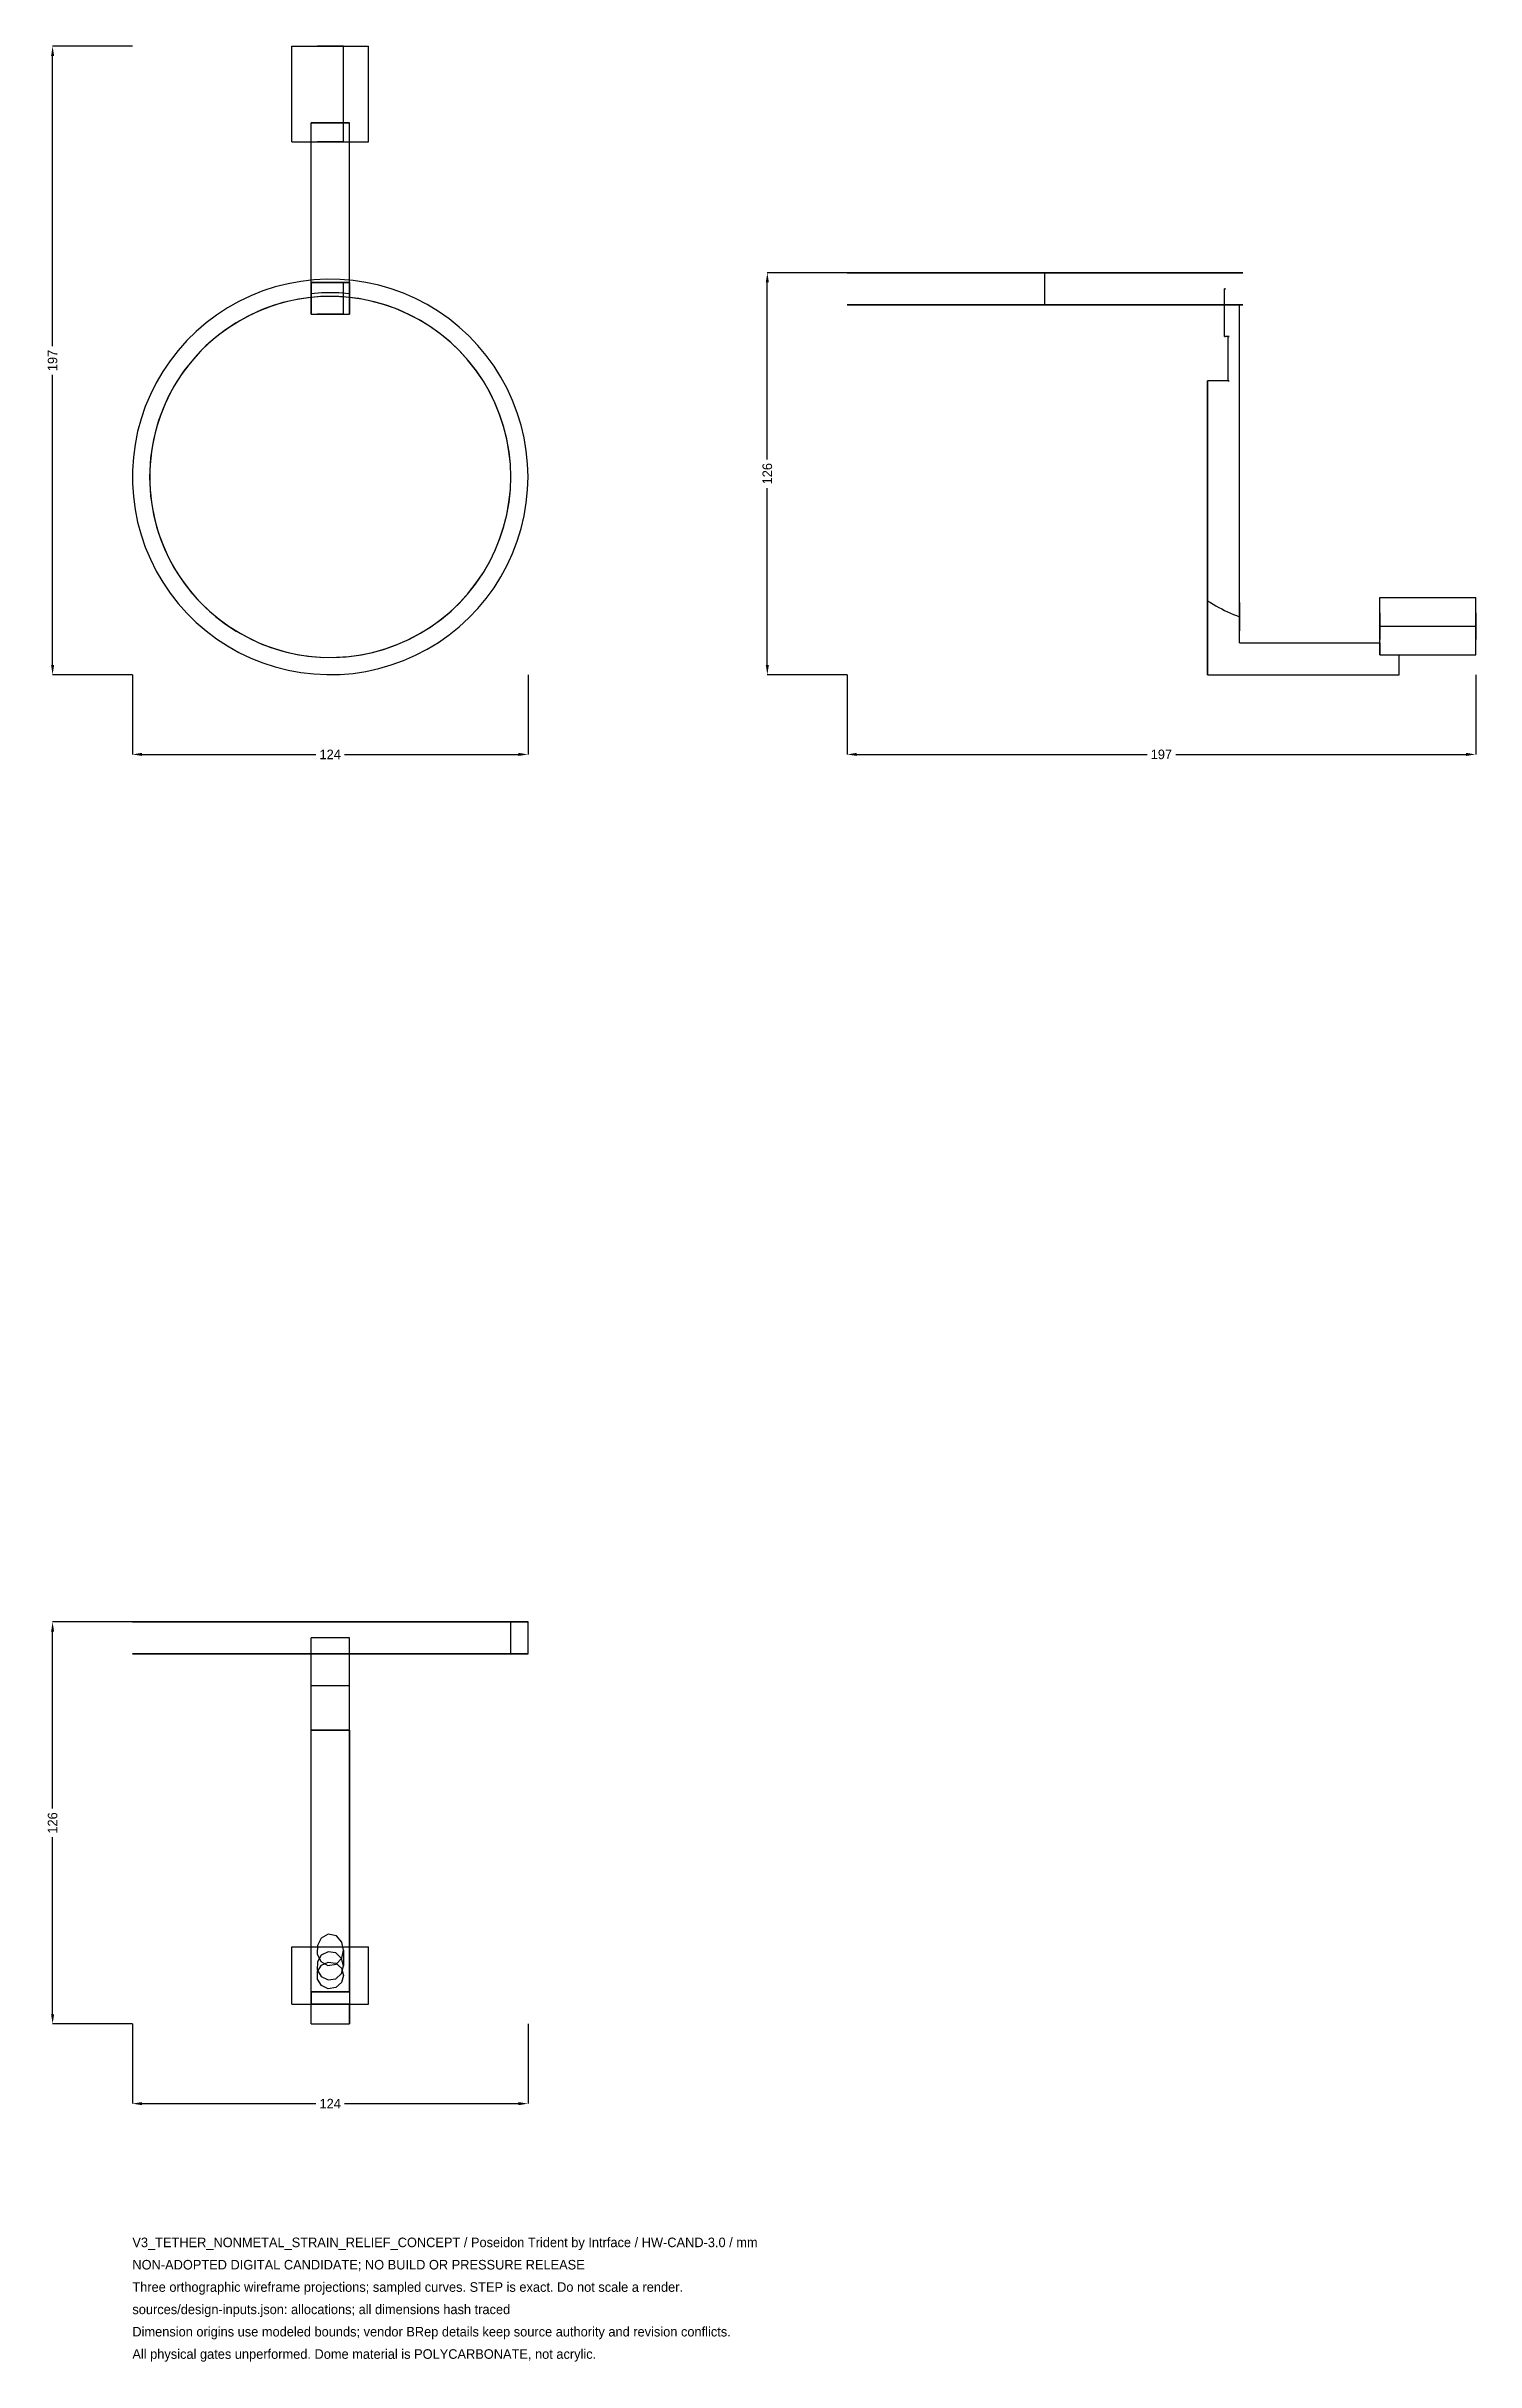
# Model space of a CAD drawing. Header units: millimetres. Extents: x -27 to 421, y -529 to 197.
import ezdxf

# ---------------------------------------------------------------- set-up
doc = ezdxf.new("R2010")
doc.units = ezdxf.units.MM
for name, color, linetype in [('DIMENSIONS', 7, 'Continuous'), ('NOTES', 7, 'Continuous'), ('XY_AFT', 7, 'Continuous'), ('XZ_SIDE', 7, 'Continuous'), ('YZ_SIDE', 7, 'Continuous')]:
    doc.layers.add(name, color=color, linetype=linetype)
doc.dimstyles.get("Standard").update_dxf_attribs({"dimtxt": 2.5, "dimasz": 2.5, "dimexe": 1.25, "dimexo": 0.625, "dimtad": 1, "dimcen": 2.5, "dimazin": 3, "dimtfac": 1, "dimtmove": 0, "dimatfit": 3})

# ---------------------------------------------------------------- blocks, each defined once
blk = doc.blocks.new('_CLOSEDFILLED')
at = {"color": 0, "linetype": 'BYBLOCK'}
blk.add_solid([(-1, 0.16), (0, 0), (-1, -0.16)], dxfattribs=at)
blk = doc.blocks.new('*D1')
for p, q in [((0, 0), (0, -25)), ((124, 0), (124, -25)), ((3, -25), (57.5, -25)), ((66.5, -25), (121, -25))]:
    blk.add_line(p, q)
at = {"layer": 'Defpoints'}
for p in [(0, 0), (124, 0), (0, -25)]:
    blk.add_point(p, dxfattribs=at)
at = {"layer": 'DIMENSIONS', "xscale": 3, "yscale": 3, "rotation": 180}
blk.add_blockref('_CLOSEDFILLED', (0, -25), dxfattribs=at)
at = {"layer": 'DIMENSIONS', "xscale": 3, "yscale": 3}
blk.add_blockref('_CLOSEDFILLED', (124, -25), dxfattribs=at)
at = {"layer": 'DIMENSIONS', "insert": (62, -25), "char_height": 3, "attachment_point": 5}
blk.add_mtext('124', dxfattribs=at)
blk = doc.blocks.new('*D2')
for p, q in [((0, 197), (-25, 197)), ((-25, 103), (-25, 194)), ((-25, 3), (-25, 94)), ((0, 0), (-25, 0))]:
    blk.add_line(p, q)
at = {"layer": 'Defpoints'}
for p in [(0, 197), (-25, 0), (0, 0)]:
    blk.add_point(p, dxfattribs=at)
at = {"layer": 'DIMENSIONS', "xscale": 3, "yscale": 3}
for p, rotation in [((-25, 197), 90), ((-25, 0), 270)]:
    blk.add_blockref('_CLOSEDFILLED', p, dxfattribs=dict(at, rotation=rotation))
at = {"layer": 'DIMENSIONS', "insert": (-25, 98.5), "char_height": 3, "attachment_point": 5, "rotation": 90}
blk.add_mtext('197', dxfattribs=at)
blk = doc.blocks.new('*D3')
for p, q in [((0, -423), (0, -448)), ((124, -423), (124, -448)), ((3, -448), (57.5, -448)), ((66.5, -448), (121, -448))]:
    blk.add_line(p, q)
at = {"layer": 'Defpoints'}
for p in [(0, -423), (124, -423), (0, -448)]:
    blk.add_point(p, dxfattribs=at)
at = {"layer": 'DIMENSIONS', "xscale": 3, "yscale": 3, "rotation": 180}
blk.add_blockref('_CLOSEDFILLED', (0, -448), dxfattribs=at)
at = {"layer": 'DIMENSIONS', "xscale": 3, "yscale": 3}
blk.add_blockref('_CLOSEDFILLED', (124, -448), dxfattribs=at)
at = {"layer": 'DIMENSIONS', "insert": (62, -448), "char_height": 3, "attachment_point": 5}
blk.add_mtext('124', dxfattribs=at)
blk = doc.blocks.new('*D4')
for p, q in [((0, -297), (-25, -297)), ((-25, -355.5), (-25, -300)), ((-25, -420), (-25, -364.5)), ((0, -423), (-25, -423))]:
    blk.add_line(p, q)
at = {"layer": 'Defpoints'}
for p in [(0, -297), (-25, -423), (0, -423)]:
    blk.add_point(p, dxfattribs=at)
at = {"layer": 'DIMENSIONS', "xscale": 3, "yscale": 3}
for p, rotation in [((-25, -297), 90), ((-25, -423), 270)]:
    blk.add_blockref('_CLOSEDFILLED', p, dxfattribs=dict(at, rotation=rotation))
at = {"layer": 'DIMENSIONS', "insert": (-25, -360), "char_height": 3, "attachment_point": 5, "rotation": 90}
blk.add_mtext('126', dxfattribs=at)
blk = doc.blocks.new('*D5')
for p, q in [((224, 0), (224, -25)), ((421, 0), (421, -25)), ((227, -25), (318, -25)), ((327, -25), (418, -25))]:
    blk.add_line(p, q)
at = {"layer": 'Defpoints'}
for p in [(224, 0), (421, 0), (224, -25)]:
    blk.add_point(p, dxfattribs=at)
at = {"layer": 'DIMENSIONS', "xscale": 3, "yscale": 3, "rotation": 180}
blk.add_blockref('_CLOSEDFILLED', (224, -25), dxfattribs=at)
at = {"layer": 'DIMENSIONS', "xscale": 3, "yscale": 3}
blk.add_blockref('_CLOSEDFILLED', (421, -25), dxfattribs=at)
at = {"layer": 'DIMENSIONS', "insert": (322.5, -25), "char_height": 3, "attachment_point": 5}
blk.add_mtext('197', dxfattribs=at)
blk = doc.blocks.new('*D6')
for p, q in [((224, 126), (199, 126)), ((199, 67.5), (199, 123)), ((199, 3), (199, 58.5)), ((224, 0), (199, 0))]:
    blk.add_line(p, q)
at = {"layer": 'Defpoints'}
for p in [(224, 126), (199, 0), (224, 0)]:
    blk.add_point(p, dxfattribs=at)
at = {"layer": 'DIMENSIONS', "xscale": 3, "yscale": 3}
for p, rotation in [((199, 126), 90), ((199, 0), 270)]:
    blk.add_blockref('_CLOSEDFILLED', p, dxfattribs=dict(at, rotation=rotation))
at = {"layer": 'DIMENSIONS', "insert": (199, 63), "char_height": 3, "attachment_point": 5, "rotation": 90}
blk.add_mtext('126', dxfattribs=at)

msp = doc.modelspace()

# ---------------------------------------------------------------- linework, layer by layer
at = {"layer": 'XY_AFT'}
for points in [[(50, 167), (50, 197)], [(50, 167), (50, 197)], [(50, 197), (74, 197)], [(50, 197), (74, 197)], [(66.2, 197), (65.5333, 197), (63.7447, 197), (61.4023, 197), (59.2496, 197), (57.9701, 197), (57.9701, 197), (59.2496, 197), (61.4023, 197), (63.7447, 197), (65.5333, 197), (66.2, 197)], [(66.2, 167), (66.2, 197)], [(74, 167), (74, 197)], [(74, 167), (74, 197)], [(50, 167), (56, 167)], [(50, 167), (74, 167)], [(68, 173), (56, 173)], [(56, 167), (56, 173)], [(56, 113), (56, 173)], [(56, 173), (68, 173)], [(56, 167), (68, 167)], [(56, 123), (56, 167)], [(66.2, 167), (65.5333, 167), (63.7447, 167), (61.4023, 167), (59.2496, 167), (57.9701, 167), (57.9701, 167), (59.2496, 167), (61.4023, 167), (63.7447, 167), (65.5333, 167), (66.2, 167)], [(68, 167), (68, 173)], [(68, 113), (68, 173)], [(68, 167), (74, 167)], [(68, 123), (68, 167)], [(124, 62), (123.8644, 66.0976), (123.4584, 70.1773), (122.7836, 74.2213), (121.843, 78.2118), (120.6407, 82.1314), (119.182, 85.9629), (117.4732, 89.6897), (115.5219, 93.2955), (113.3365, 96.7643), (110.9267, 100.0812), (108.3029, 103.2315), (105.4767, 106.2016), (102.4603, 108.9783), (99.267, 111.5497), (95.9108, 113.9043), (92.4063, 116.032), (88.7688, 117.9235), (85.0142, 119.5704), (81.1591, 120.9655), (77.2201, 122.1028), (73.2146, 122.9773), (69.16, 123.5852), (65.0742, 123.9237), (60.9749, 123.9915), (56.8801, 123.7882), (52.8077, 123.3148), (48.7754, 122.5732), (44.801, 121.5667), (40.9018, 120.2998), (37.0949, 118.7779), (33.3968, 117.0078), (29.8239, 114.9971), (26.3916, 112.7547), (23.1151, 110.2904), (20.0085, 107.6149), (17.0856, 104.7399), (14.3591, 101.678), (11.8409, 98.4427), (9.5421, 95.048), (7.4726, 91.5087), (5.6416, 87.8405), (4.057, 84.0592), (2.7258, 80.1815), (1.6538, 76.2243), (0.8456, 72.2049), (0.3049, 68.1408), (0.0339, 64.0499), (0.0339, 59.9501), (0.3049, 55.8592), (0.8456, 51.7951), (1.6538, 47.7757), (2.7258, 43.8185), (4.057, 39.9408), (5.6416, 36.1595), (7.4726, 32.4913), (9.5421, 28.952), (11.8409, 25.5573), (14.3591, 22.322), (17.0856, 19.2601), (20.0085, 16.3851), (23.1151, 13.7096), (26.3916, 11.2453), (29.8239, 9.0029), (33.3968, 6.9922), (37.0949, 5.2221), (40.9018, 3.7002), (44.801, 2.4333), (48.7754, 1.4268), (52.8077, 0.6852), (56.8801, 0.2118), (60.9749, 0.0085), (65.0742, 0.0763), (69.16, 0.4148), (73.2146, 1.0227), (77.2201, 1.8972), (81.1591, 3.0345), (85.0142, 4.4296), (88.7688, 6.0765), (92.4063, 7.968), (95.9108, 10.0957), (99.267, 12.4503), (102.4603, 15.0217), (105.4767, 17.7984), (108.3029, 20.7685), (110.9267, 23.9188), (113.3365, 27.2357), (115.5219, 30.7045), (117.4732, 34.3103), (119.182, 38.0371), (120.6407, 41.8686), (121.843, 45.7882), (122.7836, 49.7787), (123.4584, 53.8227), (123.8644, 57.9024), (124, 62)], [(124, 62), (123.8644, 66.0976), (123.4584, 70.1773), (122.7836, 74.2213), (121.843, 78.2118), (120.6407, 82.1314), (119.182, 85.9629), (117.4732, 89.6897), (115.5219, 93.2955), (113.3365, 96.7643), (110.9267, 100.0812), (108.3029, 103.2315), (105.4767, 106.2016), (102.4603, 108.9783), (99.267, 111.5497), (95.9108, 113.9043), (92.4063, 116.032), (88.7688, 117.9235), (85.0142, 119.5704), (81.1591, 120.9655), (77.2201, 122.1028), (73.2146, 122.9773), (69.16, 123.5852), (65.0742, 123.9237), (60.9749, 123.9915), (56.8801, 123.7882), (52.8077, 123.3148), (48.7754, 122.5732), (44.801, 121.5667), (40.9018, 120.2998), (37.0949, 118.7779), (33.3968, 117.0078), (29.8239, 114.9971), (26.3916, 112.7547), (23.1151, 110.2904), (20.0085, 107.6149), (17.0856, 104.7399), (14.3591, 101.678), (11.8409, 98.4427), (9.5421, 95.048), (7.4726, 91.5087), (5.6416, 87.8405), (4.057, 84.0592), (2.7258, 80.1815), (1.6538, 76.2243), (0.8456, 72.2049), (0.3049, 68.1408), (0.0339, 64.0499), (0.0339, 59.9501), (0.3049, 55.8592), (0.8456, 51.7951), (1.6538, 47.7757), (2.7258, 43.8185), (4.057, 39.9408), (5.6416, 36.1595), (7.4726, 32.4913), (9.5421, 28.952), (11.8409, 25.5573), (14.3591, 22.322), (17.0856, 19.2601), (20.0085, 16.3851), (23.1151, 13.7096), (26.3916, 11.2453), (29.8239, 9.0029), (33.3968, 6.9922), (37.0949, 5.2221), (40.9018, 3.7002), (44.801, 2.4333), (48.7754, 1.4268), (52.8077, 0.6852), (56.8801, 0.2118), (60.9749, 0.0085), (65.0742, 0.0763), (69.16, 0.4148), (73.2146, 1.0227), (77.2201, 1.8972), (81.1591, 3.0345), (85.0142, 4.4296), (88.7688, 6.0765), (92.4063, 7.968), (95.9108, 10.0957), (99.267, 12.4503), (102.4603, 15.0217), (105.4767, 17.7984), (108.3029, 20.7685), (110.9267, 23.9188), (113.3365, 27.2357), (115.5219, 30.7045), (117.4732, 34.3103), (119.182, 38.0371), (120.6407, 41.8686), (121.843, 45.7882), (122.7836, 49.7787), (123.4584, 53.8227), (123.8644, 57.9024), (124, 62)], [(56, 118.2811), (52.0899, 117.7257), (48.2281, 116.8989), (44.4333, 115.8049), (40.724, 114.4489), (37.1183, 112.8376), (33.6338, 110.9787), (30.2873, 108.8814), (27.0953, 106.5558), (24.0732, 104.0133), (21.2358, 101.2663), (18.5968, 98.328), (16.1692, 95.2129), (13.9647, 91.9361), (11.9941, 88.5135), (10.2669, 84.9619), (8.7916, 81.2984), (7.5754, 77.541), (6.6242, 73.7079), (5.9425, 69.8178), (5.5338, 65.8897), (5.4, 61.9426), (5.5418, 57.9958), (5.9585, 54.0685), (6.648, 50.1798), (7.607, 46.3487), (8.8309, 42.5937), (10.3136, 38.9333), (12.0479, 35.3851), (14.0255, 31.9666), (16.2366, 28.6942), (18.6706, 25.584), (21.3155, 22.6512), (24.1585, 19.9099), (27.1857, 17.3735), (30.3825, 15.0544), (33.7331, 12.9638), (37.2214, 11.1121), (40.8304, 9.508), (44.5424, 8.1596), (48.3394, 7.0733), (52.2029, 6.2544), (56.1141, 5.7069), (60.054, 5.4335), (64.0033, 5.4355), (67.9429, 5.7129), (71.8536, 6.2643), (75.7163, 7.0871), (79.5122, 8.1773), (83.2228, 9.5295), (86.8301, 11.1372), (90.3166, 12.9925), (93.6651, 15.0865), (96.8595, 17.4088), (99.8842, 19.9482), (102.7244, 22.6924), (105.3663, 25.628), (107.7971, 28.7406), (110.0049, 32.0152), (111.979, 35.4358), (113.7098, 38.9857), (115.1888, 42.6477), (116.4088, 46.4038), (117.3639, 50.2359), (118.0495, 54.1253), (118.4622, 58.0531), (118.6, 62)], [(118.6, 62), (118.459, 65.9925), (118.0367, 69.9651), (117.3353, 73.8981), (116.3582, 77.7717), (115.1103, 81.5668), (113.5978, 85.2644), (111.8282, 88.8461), (109.8104, 92.2941), (107.5544, 95.5911), (105.0714, 98.7208), (102.3739, 101.6675), (99.4752, 104.4166), (96.3898, 106.9544), (93.1331, 109.2683), (89.7213, 111.3466), (86.1714, 113.1791), (82.5011, 114.7567), (78.7286, 116.0714), (74.8728, 117.1167), (70.9528, 117.8874), (66.9883, 118.3798), (62.9989, 118.5912), (59.0045, 118.5207), (55.0251, 118.1686), (51.0804, 117.5367), (47.1901, 116.6281), (43.3736, 115.4473), (39.6498, 114.0003), (36.0375, 112.2942), (32.5544, 110.3376), (29.2181, 108.1401), (26.0451, 105.7128), (23.0512, 103.0676), (20.2514, 100.2179), (17.6595, 97.1778), (15.2885, 93.9625), (13.1503, 90.5879), (11.2554, 87.0709), (9.6134, 83.4289), (8.2323, 79.6803), (7.1191, 75.8435), (6.2793, 71.9378), (5.7171, 67.9825), (5.4353, 63.9975), (5.4353, 60.0025), (5.7171, 56.0175), (6.2793, 52.0622), (7.1191, 48.1565), (8.2323, 44.3197), (9.6134, 40.5711), (11.2554, 36.9291), (13.1503, 33.4121), (15.2885, 30.0375), (17.6595, 26.8222), (20.2514, 23.7821), (23.0512, 20.9324), (26.0451, 18.2872), (29.2181, 15.8599), (32.5544, 13.6624), (36.0375, 11.7058), (39.6498, 9.9997), (43.3736, 8.5527), (47.1901, 7.3719), (51.0804, 6.4633), (55.0251, 5.8314), (59.0045, 5.4793), (62.9989, 5.4088), (66.9883, 5.6202), (70.9528, 6.1126), (74.8728, 6.8833), (78.7286, 7.9286), (82.5011, 9.2433), (86.1714, 10.8209), (89.7213, 12.6534), (93.1331, 14.7317), (96.3898, 17.0456), (99.4752, 19.5834), (102.3739, 22.3325), (105.0714, 25.2792), (107.5544, 28.4089), (109.8104, 31.7059), (111.8282, 35.1539), (113.5978, 38.7356), (115.1103, 42.4332), (116.3582, 46.2283), (117.3353, 50.1019), (118.0367, 54.0349), (118.459, 58.0075), (118.6, 62)], [(56, 123), (56, 118.2811)], [(68, 123), (56, 123)], [(56, 123), (68, 123)], [(68, 119.4375), (66.912, 119.5407), (65.8223, 119.6234), (64.7312, 119.6854), (63.6391, 119.7267), (62.5464, 119.7474), (61.4536, 119.7474), (60.3609, 119.7267), (59.2688, 119.6854), (58.1777, 119.6234), (57.088, 119.5407), (56, 119.4375)], [(68, 119.4375), (66.912, 119.5407), (65.8223, 119.6234), (64.7312, 119.6854), (63.6391, 119.7267), (62.5464, 119.7474), (61.4536, 119.7474), (60.3609, 119.7267), (59.2688, 119.6854), (58.1777, 119.6234), (57.088, 119.5407), (56, 119.4375)], [(56, 119.4375), (56, 113)], [(56, 119.4375), (56, 118.2811)], [(68, 118.2811), (66.9121, 118.3864), (65.8225, 118.4708), (64.7313, 118.5341), (63.6392, 118.5763), (62.5465, 118.5974), (61.4535, 118.5974), (60.3608, 118.5763), (59.2687, 118.5341), (58.1775, 118.4708), (57.0879, 118.3864), (56, 118.2811)], [(68, 118.2811), (66.9121, 118.3864), (65.8225, 118.4708), (64.7313, 118.5341), (63.6392, 118.5763), (62.5465, 118.5974), (61.4535, 118.5974), (60.3608, 118.5763), (59.2687, 118.5341), (58.1775, 118.4708), (57.0879, 118.3864), (56, 118.2811)], [(66.2, 123), (65.5672, 123), (63.8041, 123), (61.4002, 123), (59.2174, 123), (57.9692, 123), (57.9526, 123), (59.1855, 123), (61.3668, 123), (63.7763, 123), (65.5607, 123), (66.2, 123)], [(66.2, 113), (66.2, 113.8606), (66.2, 114.7321), (66.2, 115.614), (66.2, 116.5059), (66.2, 117.4075), (66.2, 118.3185), (66.2, 119.2384), (66.2, 120.1669), (66.2, 121.1036), (66.2, 122.0481), (66.2, 123)], [(68, 123), (68, 118.2811)], [(68, 119.4375), (68, 113)], [(68, 119.4375), (68, 118.2811)], [(118.6, 62), (118.4624, 65.9442), (118.0503, 69.8693), (117.3657, 73.756), (116.4118, 77.5857), (115.1935, 81.3395), (113.7164, 84.9993), (111.988, 88.5473), (110.0165, 91.9662), (107.8116, 95.2395), (105.3839, 98.3511), (102.7452, 101.2859), (99.9085, 104.0298), (96.8875, 106.5693), (93.6968, 108.8921), (90.352, 110.987), (86.8694, 112.8436), (83.2659, 114.453), (79.559, 115.8075), (75.7666, 116.9003), (71.9074, 117.7261), (68, 118.2811)], [(56, 113), (68, 113)], [(56, 113), (68, 113)], [(66.2, 113), (65.624, 113), (63.9245, 113), (61.4072, 113), (59.1717, 113), (57.9735, 113), (57.9208, 113), (59.0606, 113), (61.2844, 113), (63.8282, 113), (65.605, 113), (66.2, 113)]]:
    msp.add_lwpolyline(points, dxfattribs=at)
at = {"layer": 'XZ_SIDE'}
for points in [[(124, -297), (123.8644, -297), (123.4584, -297), (122.7836, -297), (121.843, -297), (120.6407, -297), (119.182, -297), (117.4732, -297), (115.5219, -297), (113.3365, -297), (110.9267, -297), (108.3029, -297), (105.4767, -297), (102.4603, -297), (99.267, -297), (95.9108, -297), (92.4063, -297), (88.7688, -297), (85.0142, -297), (81.1591, -297), (77.2201, -297), (73.2146, -297), (69.16, -297), (65.0742, -297), (60.9749, -297), (56.8801, -297), (52.8077, -297), (48.7754, -297), (44.801, -297), (40.9018, -297), (37.0949, -297), (33.3968, -297), (29.8239, -297), (26.3916, -297), (23.1151, -297), (20.0085, -297), (17.0856, -297), (14.3591, -297), (11.8409, -297), (9.5421, -297), (7.4726, -297), (5.6416, -297), (4.057, -297), (2.7258, -297), (1.6538, -297), (0.8456, -297), (0.3049, -297), (0.0339, -297), (0.0339, -297), (0.3049, -297), (0.8456, -297), (1.6538, -297), (2.7258, -297), (4.057, -297), (5.6416, -297), (7.4726, -297), (9.5421, -297), (11.8409, -297), (14.3591, -297), (17.0856, -297), (20.0085, -297), (23.1151, -297), (26.3916, -297), (29.8239, -297), (33.3968, -297), (37.0949, -297), (40.9018, -297), (44.801, -297), (48.7754, -297), (52.8077, -297), (56.8801, -297), (60.9749, -297), (65.0742, -297), (69.16, -297), (73.2146, -297), (77.2201, -297), (81.1591, -297), (85.0142, -297), (88.7688, -297), (92.4063, -297), (95.9108, -297), (99.267, -297), (102.4603, -297), (105.4767, -297), (108.3029, -297), (110.9267, -297), (113.3365, -297), (115.5219, -297), (117.4732, -297), (119.182, -297), (120.6407, -297), (121.843, -297), (122.7836, -297), (123.4584, -297), (123.8644, -297), (124, -297)], [(118.6, -297), (118.459, -297), (118.0367, -297), (117.3353, -297), (116.3582, -297), (115.1103, -297), (113.5978, -297), (111.8282, -297), (109.8104, -297), (107.5544, -297), (105.0714, -297), (102.3739, -297), (99.4752, -297), (96.3898, -297), (93.1331, -297), (89.7213, -297), (86.1714, -297), (82.5011, -297), (78.7286, -297), (74.8728, -297), (70.9528, -297), (66.9883, -297), (62.9989, -297), (59.0045, -297), (55.0251, -297), (51.0804, -297), (47.1901, -297), (43.3736, -297), (39.6498, -297), (36.0375, -297), (32.5544, -297), (29.2181, -297), (26.0451, -297), (23.0512, -297), (20.2514, -297), (17.6595, -297), (15.2885, -297), (13.1503, -297), (11.2554, -297), (9.6134, -297), (8.2323, -297), (7.1191, -297), (6.2793, -297), (5.7171, -297), (5.4353, -297), (5.4353, -297), (5.7171, -297), (6.2793, -297), (7.1191, -297), (8.2323, -297), (9.6134, -297), (11.2554, -297), (13.1503, -297), (15.2885, -297), (17.6595, -297), (20.2514, -297), (23.0512, -297), (26.0451, -297), (29.2181, -297), (32.5544, -297), (36.0375, -297), (39.6498, -297), (43.3736, -297), (47.1901, -297), (51.0804, -297), (55.0251, -297), (59.0045, -297), (62.9989, -297), (66.9883, -297), (70.9528, -297), (74.8728, -297), (78.7286, -297), (82.5011, -297), (86.1714, -297), (89.7213, -297), (93.1331, -297), (96.3898, -297), (99.4752, -297), (102.3739, -297), (105.0714, -297), (107.5544, -297), (109.8104, -297), (111.8282, -297), (113.5978, -297), (115.1103, -297), (116.3582, -297), (117.3353, -297), (118.0367, -297), (118.459, -297), (118.6, -297)], [(118.6, -307), (118.6, -297)], [(124, -307), (124, -297)], [(68, -302), (66.9121, -302), (65.8225, -302), (64.7313, -302), (63.6392, -302), (62.5465, -302), (61.4535, -302), (60.3608, -302), (59.2687, -302), (58.1775, -302), (57.0879, -302), (56, -302)], [(56, -307), (56, -302)], [(68, -307), (68, -302)], [(124, -307), (123.8644, -307), (123.4584, -307), (122.7836, -307), (121.843, -307), (120.6407, -307), (119.182, -307), (117.4732, -307), (115.5219, -307), (113.3365, -307), (110.9267, -307), (108.3029, -307), (105.4767, -307), (102.4603, -307), (99.267, -307), (95.9108, -307), (92.4063, -307), (88.7688, -307), (85.0142, -307), (81.1591, -307), (77.2201, -307), (73.2146, -307), (69.16, -307), (65.0742, -307), (60.9749, -307), (56.8801, -307), (52.8077, -307), (48.7754, -307), (44.801, -307), (40.9018, -307), (37.0949, -307), (33.3968, -307), (29.8239, -307), (26.3916, -307), (23.1151, -307), (20.0085, -307), (17.0856, -307), (14.3591, -307), (11.8409, -307), (9.5421, -307), (7.4726, -307), (5.6416, -307), (4.057, -307), (2.7258, -307), (1.6538, -307), (0.8456, -307), (0.3049, -307), (0.0339, -307), (0.0339, -307), (0.3049, -307), (0.8456, -307), (1.6538, -307), (2.7258, -307), (4.057, -307), (5.6416, -307), (7.4726, -307), (9.5421, -307), (11.8409, -307), (14.3591, -307), (17.0856, -307), (20.0085, -307), (23.1151, -307), (26.3916, -307), (29.8239, -307), (33.3968, -307), (37.0949, -307), (40.9018, -307), (44.801, -307), (48.7754, -307), (52.8077, -307), (56.8801, -307), (60.9749, -307), (65.0742, -307), (69.16, -307), (73.2146, -307), (77.2201, -307), (81.1591, -307), (85.0142, -307), (88.7688, -307), (92.4063, -307), (95.9108, -307), (99.267, -307), (102.4603, -307), (105.4767, -307), (108.3029, -307), (110.9267, -307), (113.3365, -307), (115.5219, -307), (117.4732, -307), (119.182, -307), (120.6407, -307), (121.843, -307), (122.7836, -307), (123.4584, -307), (123.8644, -307), (124, -307)], [(56, -307), (52.0899, -307), (48.2281, -307), (44.4333, -307), (40.724, -307), (37.1183, -307), (33.6338, -307), (30.2873, -307), (27.0953, -307), (24.0732, -307), (21.2358, -307), (18.5968, -307), (16.1692, -307), (13.9647, -307), (11.9941, -307), (10.2669, -307), (8.7916, -307), (7.5754, -307), (6.6242, -307), (5.9425, -307), (5.5338, -307), (5.4, -307), (5.5418, -307), (5.9585, -307), (6.648, -307), (7.607, -307), (8.8309, -307), (10.3136, -307), (12.0479, -307), (14.0255, -307), (16.2366, -307), (18.6706, -307), (21.3155, -307), (24.1585, -307), (27.1857, -307), (30.3825, -307), (33.7331, -307), (37.2214, -307), (40.8304, -307), (44.5424, -307), (48.3394, -307), (52.2029, -307), (56.1141, -307), (60.054, -307), (64.0033, -307), (67.9429, -307), (71.8536, -307), (75.7163, -307), (79.5122, -307), (83.2228, -307), (86.8301, -307), (90.3166, -307), (93.6651, -307), (96.8595, -307), (99.8842, -307), (102.7244, -307), (105.3663, -307), (107.7971, -307), (110.0049, -307), (111.979, -307), (113.7098, -307), (115.1888, -307), (116.4088, -307), (117.3639, -307), (118.0495, -307), (118.4622, -307), (118.6, -307)], [(56, -317), (56, -307)], [(56, -413), (56, -307)], [(56, -307), (68, -307)], [(68, -317), (68, -307)], [(68, -413), (68, -307)], [(118.6, -307), (118.4624, -307), (118.0503, -307), (117.3657, -307), (116.4118, -307), (115.1935, -307), (113.7164, -307), (111.988, -307), (110.0165, -307), (107.8116, -307), (105.3839, -307), (102.7452, -307), (99.9085, -307), (96.8875, -307), (93.6968, -307), (90.352, -307), (86.8694, -307), (83.2659, -307), (79.559, -307), (75.7666, -307), (71.9074, -307), (68, -307)], [(56, -330.9), (56, -317)], [(68, -317), (66.912, -317), (65.8223, -317), (64.7312, -317), (63.6391, -317), (62.5464, -317), (61.4536, -317), (60.3609, -317), (59.2688, -317), (58.1777, -317), (57.088, -317), (56, -317)], [(68, -317), (66.9121, -317), (65.8225, -317), (64.7313, -317), (63.6392, -317), (62.5465, -317), (61.4535, -317), (60.3608, -317), (59.2687, -317), (58.1775, -317), (57.0879, -317), (56, -317)], [(68, -330.9), (68, -317)], [(56, -423), (56, -330.9)], [(56, -330.9), (68, -330.9)], [(68, -330.9), (66.912, -330.9), (65.8223, -330.9), (64.7312, -330.9), (63.6391, -330.9), (62.5464, -330.9), (61.4536, -330.9), (60.3609, -330.9), (59.2688, -330.9), (58.1777, -330.9), (57.088, -330.9), (56, -330.9)], [(68, -330.9), (68, -423)], [(50, -416.8), (50, -398.8)], [(50, -416.8), (50, -398.8)], [(50, -398.8), (74, -398.8)], [(50, -398.8), (74, -398.8)], [(66.2, -399.8833), (65.624, -397.3375), (63.9245, -395.3716), (61.4072, -394.8472), (59.1717, -396.1425), (57.9735, -398.4568), (57.9208, -401.0666), (59.0606, -403.407), (61.2844, -404.7253), (63.8282, -404.3126), (65.605, -402.4222), (66.2, -399.8833)], [(74, -416.8), (74, -398.8)], [(74, -416.8), (74, -398.8)], [(66.2, -404.8213), (65.5672, -402.4567), (63.8041, -400.7663), (61.4002, -400.3745), (59.2174, -401.4612), (57.9692, -403.5646), (57.9526, -406.0126), (59.1855, -408.1236), (61.3668, -409.2144), (63.7763, -408.8497), (65.5607, -407.1832), (66.2, -404.8213)], [(66.2, -407.8), (65.5333, -410.0707), (63.7447, -411.6205), (61.4023, -411.9573), (59.2496, -410.9741), (57.9701, -408.9833), (57.9701, -406.6167), (59.2496, -404.6259), (61.4023, -403.6427), (63.7447, -403.9795), (65.5333, -405.5293), (66.2, -407.8)], [(66.2, -407.8), (65.5333, -410.0707), (63.7447, -411.6205), (61.4023, -411.9573), (59.2496, -410.9741), (57.9701, -408.9833), (57.9701, -406.6167), (59.2496, -404.6259), (61.4023, -403.6427), (63.7447, -403.9795), (65.5333, -405.5293), (66.2, -407.8)], [(66.2, -399.8833), (66.2, -400.4232), (66.2, -400.9455), (66.2, -401.45), (66.2, -401.9365), (66.2, -402.4047), (66.2, -402.8546), (66.2, -403.2858), (66.2, -403.6983), (66.2, -404.0918), (66.2, -404.4661), (66.2, -404.8213)], [(56, -413), (56, -416.8)], [(56, -413), (68, -413)], [(68, -413), (56, -413)], [(68, -413), (68, -416.8)], [(50, -416.8), (56, -416.8)], [(50, -416.8), (74, -416.8)], [(68, -416.8), (56, -416.8)], [(56, -423), (56, -416.8)], [(68, -416.8), (74, -416.8)], [(68, -423), (68, -416.8)], [(56, -423), (68, -423)], [(56, -423), (68, -423)]]:
    msp.add_lwpolyline(points, dxfattribs=at)
at = {"layer": 'YZ_SIDE'}
for points in [[(286, 126), (290.0976, 126), (294.1773, 126), (298.2213, 126), (302.2118, 126), (306.1314, 126), (309.9629, 126), (313.6897, 126), (317.2955, 126), (320.7643, 126), (324.0812, 126), (327.2315, 126), (330.2016, 126), (332.9783, 126), (335.5497, 126), (337.9043, 126), (340.032, 126), (341.9235, 126), (343.5704, 126), (344.9655, 126), (346.1028, 126), (346.9773, 126), (347.5852, 126), (347.9237, 126), (347.9915, 126), (347.7882, 126), (347.3148, 126), (346.5732, 126), (345.5667, 126), (344.2998, 126), (342.7779, 126), (341.0078, 126), (338.9971, 126), (336.7547, 126), (334.2904, 126), (331.6149, 126), (328.7399, 126), (325.678, 126), (322.4427, 126), (319.048, 126), (315.5087, 126), (311.8405, 126), (308.0592, 126), (304.1815, 126), (300.2243, 126), (296.2049, 126), (292.1408, 126), (288.0499, 126), (283.9501, 126), (279.8592, 126), (275.7951, 126), (271.7757, 126), (267.8185, 126), (263.9408, 126), (260.1595, 126), (256.4913, 126), (252.952, 126), (249.5573, 126), (246.322, 126), (243.2601, 126), (240.3851, 126), (237.7096, 126), (235.2453, 126), (233.0029, 126), (230.9922, 126), (229.2221, 126), (227.7002, 126), (226.4333, 126), (225.4268, 126), (224.6852, 126), (224.2118, 126), (224.0085, 126), (224.0763, 126), (224.4148, 126), (225.0227, 126), (225.8972, 126), (227.0345, 126), (228.4296, 126), (230.0765, 126), (231.968, 126), (234.0957, 126), (236.4503, 126), (239.0217, 126), (241.7984, 126), (244.7685, 126), (247.9188, 126), (251.2357, 126), (254.7045, 126), (258.3103, 126), (262.0371, 126), (265.8686, 126), (269.7882, 126), (273.7787, 126), (277.8227, 126), (281.9024, 126), (286, 126)], [(286, 126), (289.9925, 126), (293.9651, 126), (297.8981, 126), (301.7717, 126), (305.5668, 126), (309.2644, 126), (312.8461, 126), (316.2941, 126), (319.5911, 126), (322.7208, 126), (325.6675, 126), (328.4166, 126), (330.9544, 126), (333.2683, 126), (335.3466, 126), (337.1791, 126), (338.7567, 126), (340.0714, 126), (341.1167, 126), (341.8874, 126), (342.3798, 126), (342.5912, 126), (342.5207, 126), (342.1686, 126), (341.5367, 126), (340.6281, 126), (339.4473, 126), (338.0003, 126), (336.2942, 126), (334.3376, 126), (332.1401, 126), (329.7128, 126), (327.0676, 126), (324.2179, 126), (321.1778, 126), (317.9625, 126), (314.5879, 126), (311.0709, 126), (307.4289, 126), (303.6803, 126), (299.8435, 126), (295.9378, 126), (291.9825, 126), (287.9975, 126), (284.0025, 126), (280.0175, 126), (276.0622, 126), (272.1565, 126), (268.3197, 126), (264.5711, 126), (260.9291, 126), (257.4121, 126), (254.0375, 126), (250.8222, 126), (247.7821, 126), (244.9324, 126), (242.2872, 126), (239.8599, 126), (237.6624, 126), (235.7058, 126), (233.9997, 126), (232.5527, 126), (231.3719, 126), (230.4633, 126), (229.8314, 126), (229.4793, 126), (229.4088, 126), (229.6202, 126), (230.1126, 126), (230.8833, 126), (231.9286, 126), (233.2433, 126), (234.8209, 126), (236.6534, 126), (238.7317, 126), (241.0456, 126), (243.5834, 126), (246.3325, 126), (249.2792, 126), (252.4089, 126), (255.7059, 126), (259.1539, 126), (262.7356, 126), (266.4332, 126), (270.2283, 126), (274.1019, 126), (278.0349, 126), (282.0075, 126), (286, 126)], [(286, 116), (286, 126)], [(286, 116), (286, 126)], [(342.2811, 116), (342.2811, 121)], [(342.2811, 121), (342.3864, 121), (342.4708, 121), (342.5341, 121), (342.5763, 121), (342.5974, 121), (342.5974, 121), (342.5763, 121), (342.5341, 121), (342.4708, 121), (342.3864, 121), (342.2811, 121)], [(342.2811, 116), (342.2811, 121)], [(286, 116), (290.0976, 116), (294.1773, 116), (298.2213, 116), (302.2118, 116), (306.1314, 116), (309.9629, 116), (313.6897, 116), (317.2955, 116), (320.7643, 116), (324.0812, 116), (327.2315, 116), (330.2016, 116), (332.9783, 116), (335.5497, 116), (337.9043, 116), (340.032, 116), (341.9235, 116), (343.5704, 116), (344.9655, 116), (346.1028, 116), (346.9773, 116), (347.5852, 116), (347.9237, 116), (347.9915, 116), (347.7882, 116), (347.3148, 116), (346.5732, 116), (345.5667, 116), (344.2998, 116), (342.7779, 116), (341.0078, 116), (338.9971, 116), (336.7547, 116), (334.2904, 116), (331.6149, 116), (328.7399, 116), (325.678, 116), (322.4427, 116), (319.048, 116), (315.5087, 116), (311.8405, 116), (308.0592, 116), (304.1815, 116), (300.2243, 116), (296.2049, 116), (292.1408, 116), (288.0499, 116), (283.9501, 116), (279.8592, 116), (275.7951, 116), (271.7757, 116), (267.8185, 116), (263.9408, 116), (260.1595, 116), (256.4913, 116), (252.952, 116), (249.5573, 116), (246.322, 116), (243.2601, 116), (240.3851, 116), (237.7096, 116), (235.2453, 116), (233.0029, 116), (230.9922, 116), (229.2221, 116), (227.7002, 116), (226.4333, 116), (225.4268, 116), (224.6852, 116), (224.2118, 116), (224.0085, 116), (224.0763, 116), (224.4148, 116), (225.0227, 116), (225.8972, 116), (227.0345, 116), (228.4296, 116), (230.0765, 116), (231.968, 116), (234.0957, 116), (236.4503, 116), (239.0217, 116), (241.7984, 116), (244.7685, 116), (247.9188, 116), (251.2357, 116), (254.7045, 116), (258.3103, 116), (262.0371, 116), (265.8686, 116), (269.7882, 116), (273.7787, 116), (277.8227, 116), (281.9024, 116), (286, 116)], [(342.2811, 116), (341.7257, 116), (340.8989, 116), (339.8049, 116), (338.4489, 116), (336.8376, 116), (334.9787, 116), (332.8814, 116), (330.5558, 116), (328.0133, 116), (325.2663, 116), (322.328, 116), (319.2129, 116), (315.9361, 116), (312.5135, 116), (308.9619, 116), (305.2984, 116), (301.541, 116), (297.7079, 116), (293.8178, 116), (289.8897, 116), (285.9426, 116), (281.9958, 116), (278.0685, 116), (274.1798, 116), (270.3487, 116), (266.5937, 116), (262.9333, 116), (259.3851, 116), (255.9666, 116), (252.6942, 116), (249.584, 116), (246.6512, 116), (243.9099, 116), (241.3735, 116), (239.0544, 116), (236.9638, 116), (235.1121, 116), (233.508, 116), (232.1596, 116), (231.0733, 116), (230.2544, 116), (229.7069, 116), (229.4335, 116), (229.4355, 116), (229.7129, 116), (230.2643, 116), (231.0871, 116), (232.1773, 116), (233.5295, 116), (235.1372, 116), (236.9925, 116), (239.0865, 116), (241.4088, 116), (243.9482, 116), (246.6924, 116), (249.628, 116), (252.7406, 116), (256.0152, 116), (259.4358, 116), (262.9857, 116), (266.6477, 116), (270.4038, 116), (274.2359, 116), (278.1253, 116), (282.0531, 116), (286, 116)], [(286, 116), (289.9442, 116), (293.8693, 116), (297.756, 116), (301.5857, 116), (305.3395, 116), (308.9993, 116), (312.5473, 116), (315.9662, 116), (319.2395, 116), (322.3511, 116), (325.2859, 116), (328.0298, 116), (330.5693, 116), (332.8921, 116), (334.987, 116), (336.8436, 116), (338.453, 116), (339.8075, 116), (340.9003, 116), (341.7261, 116), (342.2811, 116)], [(342.2811, 106), (342.2811, 116)], [(347, 116), (342.2811, 116)], [(342.2811, 106), (342.2811, 116)], [(347, 116), (342.2811, 116)], [(347, 10), (347, 116)], [(347, 10), (347, 116)], [(343.4375, 106), (342.2811, 106)], [(343.4375, 106), (342.2811, 106)], [(342.2811, 106), (342.3864, 106), (342.4708, 106), (342.5341, 106), (342.5763, 106), (342.5974, 106), (342.5974, 106), (342.5763, 106), (342.5341, 106), (342.4708, 106), (342.3864, 106), (342.2811, 106)], [(343.4375, 92.1), (343.4375, 106)], [(343.4375, 92.1), (343.4375, 106)], [(343.4375, 106), (343.5407, 106), (343.6234, 106), (343.6854, 106), (343.7267, 106), (343.7474, 106), (343.7474, 106), (343.7267, 106), (343.6854, 106), (343.6234, 106), (343.5407, 106), (343.4375, 106)], [(337, 0), (337, 92.1)], [(343.4375, 92.1), (337, 92.1)], [(337, 92.1), (337, 0)], [(343.4375, 92.1), (337, 92.1)], [(343.4375, 92.1), (343.5407, 92.1), (343.6234, 92.1), (343.6854, 92.1), (343.7267, 92.1), (343.7474, 92.1), (343.7474, 92.1), (343.7267, 92.1), (343.6854, 92.1), (343.6234, 92.1), (343.5407, 92.1), (343.4375, 92.1)], [(337, 23.1167), (337, 25.6625), (337, 27.6284), (337, 28.1528), (337, 26.8575), (337, 24.5432), (337, 21.9334), (337, 19.5931), (337, 18.2747), (337, 18.6874), (337, 20.5778), (337, 23.1167)], [(337, 23.1167), (337.8606, 22.5768), (338.7321, 22.0545), (339.614, 21.55), (340.5059, 21.0635), (341.4075, 20.5953), (342.3185, 20.1454), (343.2384, 19.7142), (344.1669, 19.3017), (345.1036, 18.9082), (346.0481, 18.5339), (347, 18.1787)], [(347, 18.1787), (347, 20.5433), (347, 22.2337), (347, 22.6255), (347, 21.5388), (347, 19.4354), (347, 16.9874), (347, 14.8764), (347, 13.7856), (347, 14.1503), (347, 15.8168), (347, 18.1787)], [(391, 6.2), (391, 24.2)], [(391, 24.2), (421, 24.2)], [(391, 6.2), (391, 24.2)], [(391, 24.2), (421, 24.2)], [(421, 6.2), (421, 24.2)], [(421, 6.2), (421, 24.2)], [(391, 15.2), (391, 12.9293), (391, 11.3795), (391, 11.0428), (391, 12.0259), (391, 14.0167), (391, 16.3833), (391, 18.3741), (391, 19.3573), (391, 19.0205), (391, 17.4707), (391, 15.2)], [(391, 15.2), (421, 15.2)], [(421, 15.2), (421, 12.9293), (421, 11.3795), (421, 11.0428), (421, 12.0259), (421, 14.0167), (421, 16.3833), (421, 18.3741), (421, 19.3573), (421, 19.0205), (421, 17.4707), (421, 15.2)], [(347, 10), (391, 10)], [(347, 10), (391, 10)], [(391, 10), (391, 6.2)], [(391, 10), (391, 6.2)], [(337, 0), (397, 0)], [(337, 0), (397, 0)], [(391, 6.2), (421, 6.2)], [(391, 6.2), (421, 6.2)], [(391, 6.2), (397, 6.2)], [(391, 6.2), (397, 6.2)], [(397, 0), (397, 6.2)], [(397, 0), (397, 6.2)]]:
    msp.add_lwpolyline(points, dxfattribs=at)

# ---------------------------------------------------------------- texts
at = {"layer": 'NOTES'}
for s, p in [('V3_TETHER_NONMETAL_STRAIN_RELIEF_CONCEPT / Poseidon Trident by Intrface / HW-CAND-3.0 / mm', (0, -493)), ('NON-ADOPTED DIGITAL CANDIDATE; NO BUILD OR PRESSURE RELEASE', (0, -500)), ('Three orthographic wireframe projections; sampled curves. STEP is exact. Do not scale a render.', (0, -507)), ('sources/design-inputs.json: allocations; all dimensions hash traced', (0, -514)), ('Dimension origins use modeled bounds; vendor BRep details keep source authority and revision conflicts.', (0, -521)), ('All physical gates unperformed. Dome material is POLYCARBONATE, not acrylic.', (0, -528))]:
    msp.add_text(s, height=3, dxfattribs=at).set_placement(p)

# ---------------------------------------------------------------- dimensions: what is measured, and where the dimension line sits
at = {"layer": 'DIMENSIONS'}
for base, p1, p2, picture, middle in [((-25, 0), (0, 0), (0, 197), '*D2', (-25, 98.5)), ((199, 0), (224, 0), (224, 126), '*D6', (199, 63)), ((-25, -423), (0, -423), (0, -297), '*D4', (-25, -360))]:
    dim = msp.add_linear_dim(base=base, p1=p1, p2=p2, angle=90, dimstyle='Standard', override={"dimtxt": 3, "dimasz": 3, "dimdec": 3}, dxfattribs=at)
    dim.commit()
    dim.dimension.update_dxf_attribs({"geometry": picture, "text_midpoint": middle})
for base, p1, p2, picture, middle in [((0, -25), (0, 0), (124, 0), '*D1', (62, -25)), ((224, -25), (224, 0), (421, 0), '*D5', (322.5, -25)), ((0, -448), (0, -423), (124, -423), '*D3', (62, -448))]:
    dim = msp.add_linear_dim(base=base, p1=p1, p2=p2, dimstyle='Standard', override={"dimtxt": 3, "dimasz": 3, "dimdec": 3}, dxfattribs=at)
    dim.commit()
    dim.dimension.update_dxf_attribs({"geometry": picture, "text_midpoint": middle})

doc.saveas('drawing.dxf')
